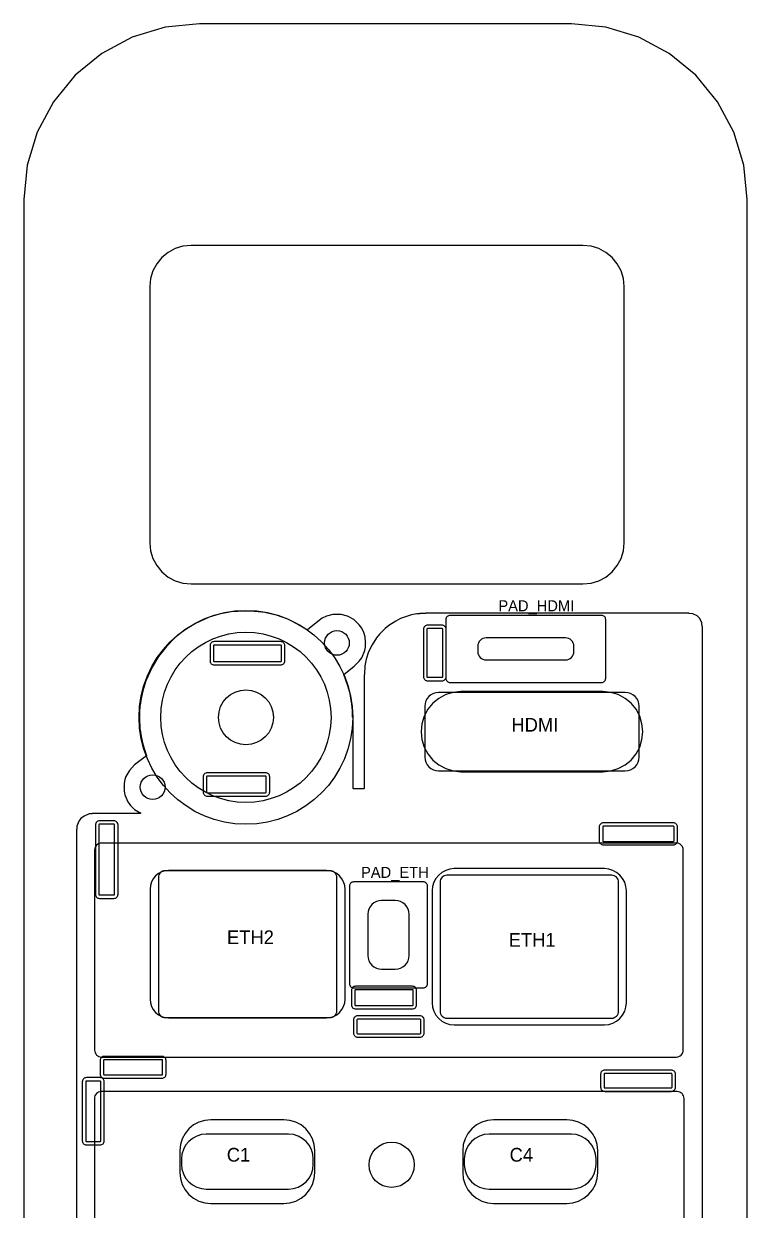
# Model space of a CAD drawing. Header units: metres. Extents: x -9 to 175, y -26 to 159.
# Drawn here: x 26.8 to 79.5, y 72.2 to 158.6 of the extents above; entities that cross this region are included whole.
import ezdxf

# ---------------------------------------------------------------- set-up
doc = ezdxf.new("R2010")
doc.units = ezdxf.units.M
for name, color, linetype in [('FLEX_BUTTON', 6, 'Continuous'), ('FLEX_CUTOUTS', 30, 'Continuous'), ('FLEX_HOLES', 30, 'Continuous'), ('FLEX_LEDS', 2, 'Continuous'), ('FLEX_LIGHT_PADS', 5, 'Continuous'), ('FLEX_OUTLINE', 30, 'Continuous'), ('FLEX_SILVER_FRAMES', 9, 'Continuous'), ('NOTES', 7, 'Continuous'), ('REF_LED_POCKETS', 1, 'Continuous'), ('REF_LIGHT_WINDOWS', 2, 'Continuous'), ('REF_PLATE_OPENINGS', 7, 'Continuous'), ('REF_PLATE_OUTLINE', 7, 'Continuous')]:
    doc.layers.add(name, color=color, linetype=linetype)

msp = doc.modelspace()

# ---------------------------------------------------------------- linework, layer by layer
at = {"layer": 'FLEX_BUTTON'}
for radius in [7.785, 2]:
    msp.add_circle((43.023, 108.111), radius, dxfattribs=at)
at = {"layer": 'FLEX_CUTOUTS'}
for points in [[(71.928, 107.084), (71.872, 107.65), (71.707, 108.194), (71.439, 108.695), (71.079, 109.135), (70.639, 109.495), (70.138, 109.763), (69.594, 109.928), (69.028, 109.984), (58.688, 109.984), (58.122, 109.928), (57.578, 109.763), (57.077, 109.495), (56.637, 109.135), (56.277, 108.695), (56.009, 108.194), (55.844, 107.65), (55.788, 107.084), (55.788, 107.054), (55.844, 106.488), (56.009, 105.944), (56.277, 105.443), (56.637, 105.003), (57.077, 104.643), (57.578, 104.375), (58.122, 104.21), (58.688, 104.154), (69.028, 104.154), (69.594, 104.21), (70.138, 104.375), (70.639, 104.643), (71.079, 105.003), (71.439, 105.443), (71.707, 105.944), (71.872, 106.488), (71.928, 107.054)], [(50.245, 95.61), (50.219, 95.873), (50.142, 96.127), (50.017, 96.36), (49.85, 96.565), (49.645, 96.732), (49.412, 96.857), (49.158, 96.934), (48.895, 96.96), (37.395, 96.96), (37.132, 96.934), (36.878, 96.857), (36.645, 96.732), (36.44, 96.565), (36.273, 96.36), (36.148, 96.127), (36.071, 95.873), (36.045, 95.61), (36.045, 87.58), (36.071, 87.317), (36.148, 87.063), (36.273, 86.83), (36.44, 86.625), (36.645, 86.458), (36.878, 86.333), (37.132, 86.256), (37.395, 86.23), (48.895, 86.23), (49.158, 86.256), (49.412, 86.333), (49.645, 86.458), (49.85, 86.625), (50.017, 86.83), (50.142, 87.063), (50.219, 87.317), (50.245, 87.58)], [(70.734, 95.492), (70.703, 95.804), (70.612, 96.104), (70.464, 96.381), (70.265, 96.623), (70.023, 96.822), (69.746, 96.97), (69.446, 97.061), (69.134, 97.092), (58.194, 97.092), (57.882, 97.061), (57.582, 96.97), (57.305, 96.822), (57.063, 96.623), (56.864, 96.381), (56.716, 96.104), (56.625, 95.804), (56.594, 95.492), (56.594, 87.322), (56.625, 87.01), (56.716, 86.71), (56.864, 86.433), (57.063, 86.191), (57.305, 85.992), (57.582, 85.844), (57.882, 85.753), (58.194, 85.722), (69.134, 85.722), (69.446, 85.753), (69.746, 85.844), (70.023, 85.992), (70.265, 86.191), (70.464, 86.433), (70.612, 86.71), (70.703, 87.01), (70.734, 87.322)], [(48.045, 76.557), (48.002, 76.996), (47.874, 77.418), (47.666, 77.807), (47.386, 78.148), (47.045, 78.428), (46.656, 78.636), (46.234, 78.764), (45.795, 78.807), (40.465, 78.807), (40.026, 78.764), (39.604, 78.636), (39.215, 78.428), (38.874, 78.148), (38.594, 77.807), (38.386, 77.418), (38.258, 76.996), (38.215, 76.557), (38.215, 74.957), (38.258, 74.518), (38.386, 74.096), (38.594, 73.707), (38.874, 73.366), (39.215, 73.086), (39.604, 72.878), (40.026, 72.75), (40.465, 72.707), (45.795, 72.707), (46.234, 72.75), (46.656, 72.878), (47.045, 73.086), (47.386, 73.366), (47.666, 73.707), (47.874, 74.096), (48.002, 74.518), (48.045, 74.957)], [(68.645, 76.557), (68.602, 76.996), (68.474, 77.418), (68.266, 77.807), (67.986, 78.148), (67.645, 78.428), (67.256, 78.636), (66.834, 78.764), (66.395, 78.807), (61.065, 78.807), (60.626, 78.764), (60.204, 78.636), (59.815, 78.428), (59.474, 78.148), (59.194, 77.807), (58.986, 77.418), (58.858, 76.996), (58.815, 76.557), (58.815, 74.957), (58.858, 74.518), (58.986, 74.096), (59.194, 73.707), (59.474, 73.366), (59.815, 73.086), (60.204, 72.878), (60.626, 72.75), (61.065, 72.707), (66.395, 72.707), (66.834, 72.75), (67.256, 72.878), (67.645, 73.086), (67.986, 73.366), (68.266, 73.707), (68.474, 74.096), (68.602, 74.518), (68.645, 74.957)]]:
    msp.add_lwpolyline(points, close=True, dxfattribs=at)
at = {"layer": 'FLEX_HOLES'}
for centre, radius in [((49.653, 113.531), 0.9), ((36.233, 103.031), 0.9), ((53.639, 75.528), 1.65)]:
    msp.add_circle(centre, radius, dxfattribs=at)
at = {"layer": 'FLEX_LEDS'}
for points in [[(57.358, 114.526), (57.357, 114.536), (57.354, 114.545), (57.35, 114.554), (57.343, 114.561), (57.336, 114.568), (57.327, 114.572), (57.318, 114.575), (57.308, 114.576), (56.258, 114.576), (56.248, 114.575), (56.239, 114.572), (56.23, 114.568), (56.223, 114.561), (56.216, 114.554), (56.212, 114.545), (56.209, 114.536), (56.208, 114.526), (56.208, 111.076), (56.209, 111.066), (56.212, 111.057), (56.216, 111.048), (56.223, 111.041), (56.23, 111.034), (56.239, 111.03), (56.248, 111.027), (56.258, 111.026), (57.308, 111.026), (57.318, 111.027), (57.327, 111.03), (57.336, 111.034), (57.343, 111.041), (57.35, 111.048), (57.354, 111.057), (57.357, 111.066), (57.358, 111.076)], [(45.608, 113.326), (45.607, 113.336), (45.604, 113.345), (45.6, 113.354), (45.593, 113.361), (45.586, 113.368), (45.577, 113.372), (45.568, 113.375), (45.558, 113.376), (40.708, 113.376), (40.698, 113.375), (40.689, 113.372), (40.68, 113.368), (40.673, 113.361), (40.666, 113.354), (40.662, 113.345), (40.659, 113.336), (40.658, 113.326), (40.658, 112.226), (40.659, 112.216), (40.662, 112.207), (40.666, 112.198), (40.673, 112.191), (40.68, 112.184), (40.689, 112.18), (40.698, 112.177), (40.708, 112.176), (45.558, 112.176), (45.568, 112.177), (45.577, 112.18), (45.586, 112.184), (45.593, 112.191), (45.6, 112.198), (45.604, 112.207), (45.607, 112.216), (45.608, 112.226)], [(44.508, 103.776), (44.507, 103.786), (44.504, 103.795), (44.5, 103.804), (44.493, 103.811), (44.486, 103.818), (44.477, 103.822), (44.468, 103.825), (44.458, 103.826), (40.208, 103.826), (40.198, 103.825), (40.189, 103.822), (40.18, 103.818), (40.173, 103.811), (40.166, 103.804), (40.162, 103.795), (40.159, 103.786), (40.158, 103.776), (40.158, 102.676), (40.159, 102.666), (40.162, 102.657), (40.166, 102.648), (40.173, 102.641), (40.18, 102.634), (40.189, 102.63), (40.198, 102.627), (40.208, 102.626), (44.458, 102.626), (44.468, 102.627), (44.477, 102.63), (44.486, 102.634), (44.493, 102.641), (44.5, 102.648), (44.504, 102.657), (44.507, 102.666), (44.508, 102.676)], [(33.458, 100.276), (33.457, 100.286), (33.454, 100.295), (33.45, 100.304), (33.443, 100.311), (33.436, 100.318), (33.427, 100.322), (33.418, 100.325), (33.408, 100.326), (32.358, 100.326), (32.348, 100.325), (32.339, 100.322), (32.33, 100.318), (32.323, 100.311), (32.316, 100.304), (32.312, 100.295), (32.309, 100.286), (32.308, 100.276), (32.308, 95.226), (32.309, 95.216), (32.312, 95.207), (32.316, 95.198), (32.323, 95.191), (32.33, 95.184), (32.339, 95.18), (32.348, 95.177), (32.358, 95.176), (33.408, 95.176), (33.418, 95.177), (33.427, 95.18), (33.436, 95.184), (33.443, 95.191), (33.45, 95.198), (33.454, 95.207), (33.457, 95.216), (33.458, 95.226)], [(74.208, 100.126), (74.207, 100.136), (74.204, 100.145), (74.2, 100.154), (74.193, 100.161), (74.186, 100.168), (74.177, 100.172), (74.168, 100.175), (74.158, 100.176), (69.058, 100.176), (69.048, 100.175), (69.039, 100.172), (69.03, 100.168), (69.023, 100.161), (69.016, 100.154), (69.012, 100.145), (69.009, 100.136), (69.008, 100.126), (69.008, 99.126), (69.009, 99.116), (69.012, 99.107), (69.016, 99.098), (69.023, 99.091), (69.03, 99.084), (69.039, 99.08), (69.048, 99.077), (69.058, 99.076), (74.158, 99.076), (74.168, 99.077), (74.177, 99.08), (74.186, 99.084), (74.193, 99.091), (74.2, 99.098), (74.204, 99.107), (74.207, 99.116), (74.208, 99.126)], [(55.208, 88.226), (55.207, 88.236), (55.204, 88.245), (55.2, 88.254), (55.193, 88.261), (55.186, 88.268), (55.177, 88.272), (55.168, 88.275), (55.158, 88.276), (51.008, 88.276), (50.998, 88.275), (50.989, 88.272), (50.98, 88.268), (50.973, 88.261), (50.966, 88.254), (50.962, 88.245), (50.959, 88.236), (50.958, 88.226), (50.958, 87.176), (50.959, 87.166), (50.962, 87.157), (50.966, 87.148), (50.973, 87.141), (50.98, 87.134), (50.989, 87.13), (50.998, 87.127), (51.008, 87.126), (55.158, 87.126), (55.168, 87.127), (55.177, 87.13), (55.186, 87.134), (55.193, 87.141), (55.2, 87.148), (55.204, 87.157), (55.207, 87.166), (55.208, 87.176)], [(55.758, 86.076), (55.757, 86.086), (55.754, 86.095), (55.75, 86.104), (55.743, 86.111), (55.736, 86.118), (55.727, 86.122), (55.718, 86.125), (55.708, 86.126), (51.158, 86.126), (51.148, 86.125), (51.139, 86.122), (51.13, 86.118), (51.123, 86.111), (51.116, 86.104), (51.112, 86.095), (51.109, 86.086), (51.108, 86.076), (51.108, 85.126), (51.109, 85.116), (51.112, 85.107), (51.116, 85.098), (51.123, 85.091), (51.13, 85.084), (51.139, 85.08), (51.148, 85.077), (51.158, 85.076), (55.708, 85.076), (55.718, 85.077), (55.727, 85.08), (55.736, 85.084), (55.743, 85.091), (55.75, 85.098), (55.754, 85.107), (55.757, 85.116), (55.758, 85.126)], [(36.958, 83.126), (36.957, 83.136), (36.954, 83.145), (36.95, 83.154), (36.943, 83.161), (36.936, 83.168), (36.927, 83.172), (36.918, 83.175), (36.908, 83.176), (32.708, 83.176), (32.698, 83.175), (32.689, 83.172), (32.68, 83.168), (32.673, 83.161), (32.666, 83.154), (32.662, 83.145), (32.659, 83.136), (32.658, 83.126), (32.658, 82.126), (32.659, 82.116), (32.662, 82.107), (32.666, 82.098), (32.673, 82.091), (32.68, 82.084), (32.689, 82.08), (32.698, 82.077), (32.708, 82.076), (36.908, 82.076), (36.918, 82.077), (36.927, 82.08), (36.936, 82.084), (36.943, 82.091), (36.95, 82.098), (36.954, 82.107), (36.957, 82.116), (36.958, 82.126)], [(74.058, 82.126), (74.057, 82.136), (74.054, 82.145), (74.05, 82.154), (74.043, 82.161), (74.036, 82.168), (74.027, 82.172), (74.018, 82.175), (74.008, 82.176), (69.158, 82.176), (69.148, 82.175), (69.139, 82.172), (69.13, 82.168), (69.123, 82.161), (69.116, 82.154), (69.112, 82.145), (69.109, 82.136), (69.108, 82.126), (69.108, 81.176), (69.109, 81.166), (69.112, 81.157), (69.116, 81.148), (69.123, 81.141), (69.13, 81.134), (69.139, 81.13), (69.148, 81.127), (69.158, 81.126), (74.008, 81.126), (74.018, 81.127), (74.027, 81.13), (74.036, 81.134), (74.043, 81.141), (74.05, 81.148), (74.054, 81.157), (74.057, 81.166), (74.058, 81.176)], [(32.458, 81.576), (32.457, 81.586), (32.454, 81.595), (32.45, 81.604), (32.443, 81.611), (32.436, 81.618), (32.427, 81.622), (32.418, 81.625), (32.408, 81.626), (31.408, 81.626), (31.398, 81.625), (31.389, 81.622), (31.38, 81.618), (31.373, 81.611), (31.366, 81.604), (31.362, 81.595), (31.359, 81.586), (31.358, 81.576), (31.358, 77.276), (31.359, 77.266), (31.362, 77.257), (31.366, 77.248), (31.373, 77.241), (31.38, 77.234), (31.389, 77.23), (31.398, 77.227), (31.408, 77.226), (32.408, 77.226), (32.418, 77.227), (32.427, 77.23), (32.436, 77.234), (32.443, 77.241), (32.45, 77.248), (32.454, 77.257), (32.457, 77.266), (32.458, 77.276)]]:
    msp.add_lwpolyline(points, close=True, dxfattribs=at)
at = {"layer": 'FLEX_LIGHT_PADS'}
for points in [[(69.23, 115.234), (69.224, 115.293), (69.207, 115.349), (69.179, 115.401), (69.142, 115.446), (69.097, 115.483), (69.045, 115.511), (68.989, 115.528), (68.93, 115.534), (57.89, 115.534), (57.831, 115.528), (57.775, 115.511), (57.723, 115.483), (57.678, 115.446), (57.641, 115.401), (57.613, 115.349), (57.596, 115.293), (57.59, 115.234), (57.59, 110.954), (57.596, 110.895), (57.613, 110.839), (57.641, 110.787), (57.678, 110.742), (57.723, 110.705), (57.775, 110.677), (57.831, 110.66), (57.89, 110.654), (68.93, 110.654), (68.989, 110.66), (69.045, 110.677), (69.097, 110.705), (69.142, 110.742), (69.179, 110.787), (69.207, 110.839), (69.224, 110.895), (69.23, 110.954)], [(56.251, 95.822), (56.245, 95.881), (56.228, 95.937), (56.2, 95.989), (56.163, 96.034), (56.118, 96.071), (56.066, 96.099), (56.01, 96.116), (55.951, 96.122), (50.861, 96.122), (50.802, 96.116), (50.746, 96.099), (50.694, 96.071), (50.649, 96.034), (50.612, 95.989), (50.584, 95.937), (50.567, 95.881), (50.561, 95.822), (50.561, 88.712), (50.567, 88.653), (50.584, 88.597), (50.612, 88.545), (50.649, 88.5), (50.694, 88.463), (50.746, 88.435), (50.802, 88.418), (50.861, 88.412), (55.951, 88.412), (56.01, 88.418), (56.066, 88.435), (56.118, 88.463), (56.163, 88.5), (56.2, 88.545), (56.228, 88.597), (56.245, 88.653), (56.251, 88.712)]]:
    msp.add_lwpolyline(points, close=True, dxfattribs=at)
at = {"layer": 'FLEX_OUTLINE'}
msp.add_lwpolyline([(76.283, 23.401), (76.283, 114.701), (76.258, 114.726), (76.233, 115.001), (76.083, 115.301), (75.883, 115.501), (75.583, 115.651), (75.308, 115.676), (75.283, 115.701), (56.133, 115.701), (56.108, 115.676), (55.683, 115.676), (55.658, 115.651), (55.483, 115.651), (55.083, 115.576), (54.283, 115.301), (53.933, 115.126), (53.433, 114.801), (53.158, 114.576), (52.758, 114.176), (52.533, 113.901), (52.208, 113.401), (51.958, 112.876), (51.783, 112.351), (51.683, 111.851), (51.658, 111.226), (51.633, 111.201), (51.633, 102.926), (51.608, 102.901), (50.858, 102.901), (50.833, 102.926), (50.833, 108.101), (50.783, 108.126), (50.783, 108.701), (50.758, 108.726), (50.733, 109.176), (50.708, 109.201), (50.608, 109.851), (50.458, 110.401), (50.158, 111.226), (50.908, 111.826), (51.283, 112.201), (51.458, 112.451), (51.683, 112.976), (51.733, 113.226), (51.733, 113.501), (51.758, 113.526), (51.733, 113.551), (51.708, 113.976), (51.608, 114.301), (51.458, 114.601), (51.283, 114.851), (50.883, 115.226), (50.433, 115.476), (49.958, 115.601), (49.683, 115.601), (49.658, 115.626), (49.633, 115.601), (49.358, 115.601), (48.883, 115.476), (48.583, 115.326), (48.258, 115.101), (47.508, 114.476), (47.458, 114.476), (46.933, 114.826), (46.083, 115.251), (45.333, 115.526), (44.408, 115.751), (43.933, 115.801), (43.908, 115.826), (43.658, 115.826), (43.633, 115.851), (43.058, 115.851), (43.033, 115.876), (43.008, 115.851), (42.433, 115.851), (42.408, 115.826), (41.958, 115.801), (41.083, 115.626), (40.358, 115.401), (39.358, 114.951), (38.583, 114.476), (37.858, 113.901), (37.233, 113.276), (36.658, 112.551), (36.183, 111.776), (35.733, 110.776), (35.508, 110.051), (35.383, 109.476), (35.333, 109.001), (35.308, 108.976), (35.308, 108.726), (35.283, 108.701), (35.283, 108.126), (35.258, 108.101), (35.283, 108.076), (35.308, 107.226), (35.333, 107.201), (35.383, 106.726), (35.508, 106.151), (35.783, 105.301), (34.908, 104.651), (34.533, 104.251), (34.283, 103.801), (34.208, 103.576), (34.158, 103.326), (34.158, 103.051), (34.133, 103.026), (34.158, 103.001), (34.158, 102.726), (34.208, 102.476), (34.433, 101.951), (34.608, 101.701), (34.908, 101.401), (35.358, 101.126), (35.333, 101.101), (31.833, 101.101), (31.808, 101.076), (31.608, 101.076), (31.233, 100.926), (31.008, 100.751), (30.858, 100.551), (30.708, 100.176), (30.708, 99.976), (30.683, 99.951), (30.683, 47.151)], dxfattribs=at)
at = {"layer": 'FLEX_SILVER_FRAMES'}
msp.add_lwpolyline([(74.876, 98.454), (74.866, 98.552), (74.838, 98.645), (74.792, 98.732), (74.73, 98.808), (74.654, 98.87), (74.567, 98.916), (74.474, 98.944), (74.376, 98.954), (32.506, 98.954), (32.408, 98.944), (32.315, 98.916), (32.228, 98.87), (32.152, 98.808), (32.09, 98.732), (32.044, 98.645), (32.016, 98.552), (32.006, 98.454), (32.006, 83.874), (32.016, 83.776), (32.044, 83.683), (32.09, 83.596), (32.152, 83.52), (32.228, 83.458), (32.315, 83.412), (32.408, 83.384), (32.506, 83.374), (74.376, 83.374), (74.474, 83.384), (74.567, 83.412), (74.654, 83.458), (74.73, 83.52), (74.792, 83.596), (74.838, 83.683), (74.866, 83.776), (74.876, 83.874)], close=True, dxfattribs=at)
msp.add_lwpolyline([(74.934, 50.874), (74.934, 80.354), (74.924, 80.452), (74.896, 80.545), (74.85, 80.632), (74.788, 80.708), (74.712, 80.77), (74.625, 80.816), (74.532, 80.844), (74.434, 80.854), (32.484, 80.854), (32.386, 80.844), (32.293, 80.816), (32.206, 80.77), (32.13, 80.708), (32.068, 80.632), (32.022, 80.545), (31.994, 80.452), (31.984, 80.354), (31.984, 50.874)], dxfattribs=at)
at = {"layer": 'REF_LED_POCKETS'}
for points in [[(57.608, 114.526), (57.602, 114.585), (57.585, 114.641), (57.557, 114.693), (57.52, 114.738), (57.475, 114.775), (57.423, 114.803), (57.367, 114.82), (57.308, 114.826), (56.258, 114.826), (56.199, 114.82), (56.143, 114.803), (56.091, 114.775), (56.046, 114.738), (56.009, 114.693), (55.981, 114.641), (55.964, 114.585), (55.958, 114.526), (55.958, 111.076), (55.964, 111.017), (55.981, 110.961), (56.009, 110.909), (56.046, 110.864), (56.091, 110.827), (56.143, 110.799), (56.199, 110.782), (56.258, 110.776), (57.308, 110.776), (57.367, 110.782), (57.423, 110.799), (57.475, 110.827), (57.52, 110.864), (57.557, 110.909), (57.585, 110.961), (57.602, 111.017), (57.608, 111.076)], [(45.858, 113.326), (45.852, 113.385), (45.835, 113.441), (45.807, 113.493), (45.77, 113.538), (45.725, 113.575), (45.673, 113.603), (45.617, 113.62), (45.558, 113.626), (40.708, 113.626), (40.649, 113.62), (40.593, 113.603), (40.541, 113.575), (40.496, 113.538), (40.459, 113.493), (40.431, 113.441), (40.414, 113.385), (40.408, 113.326), (40.408, 112.226), (40.414, 112.167), (40.431, 112.111), (40.459, 112.059), (40.496, 112.014), (40.541, 111.977), (40.593, 111.949), (40.649, 111.932), (40.708, 111.926), (45.558, 111.926), (45.617, 111.932), (45.673, 111.949), (45.725, 111.977), (45.77, 112.014), (45.807, 112.059), (45.835, 112.111), (45.852, 112.167), (45.858, 112.226)], [(44.758, 103.776), (44.752, 103.835), (44.735, 103.891), (44.707, 103.943), (44.67, 103.988), (44.625, 104.025), (44.573, 104.053), (44.517, 104.07), (44.458, 104.076), (40.208, 104.076), (40.149, 104.07), (40.093, 104.053), (40.041, 104.025), (39.996, 103.988), (39.959, 103.943), (39.931, 103.891), (39.914, 103.835), (39.908, 103.776), (39.908, 102.676), (39.914, 102.617), (39.931, 102.561), (39.959, 102.509), (39.996, 102.464), (40.041, 102.427), (40.093, 102.399), (40.149, 102.382), (40.208, 102.376), (44.458, 102.376), (44.517, 102.382), (44.573, 102.399), (44.625, 102.427), (44.67, 102.464), (44.707, 102.509), (44.735, 102.561), (44.752, 102.617), (44.758, 102.676)], [(33.708, 100.276), (33.702, 100.335), (33.685, 100.391), (33.657, 100.443), (33.62, 100.488), (33.575, 100.525), (33.523, 100.553), (33.467, 100.57), (33.408, 100.576), (32.358, 100.576), (32.299, 100.57), (32.243, 100.553), (32.191, 100.525), (32.146, 100.488), (32.109, 100.443), (32.081, 100.391), (32.064, 100.335), (32.058, 100.276), (32.058, 95.226), (32.064, 95.167), (32.081, 95.111), (32.109, 95.059), (32.146, 95.014), (32.191, 94.977), (32.243, 94.949), (32.299, 94.932), (32.358, 94.926), (33.408, 94.926), (33.467, 94.932), (33.523, 94.949), (33.575, 94.977), (33.62, 95.014), (33.657, 95.059), (33.685, 95.111), (33.702, 95.167), (33.708, 95.226)], [(74.458, 100.126), (74.452, 100.185), (74.435, 100.241), (74.407, 100.293), (74.37, 100.338), (74.325, 100.375), (74.273, 100.403), (74.217, 100.42), (74.158, 100.426), (69.058, 100.426), (68.999, 100.42), (68.943, 100.403), (68.891, 100.375), (68.846, 100.338), (68.809, 100.293), (68.781, 100.241), (68.764, 100.185), (68.758, 100.126), (68.758, 99.126), (68.764, 99.067), (68.781, 99.011), (68.809, 98.959), (68.846, 98.914), (68.891, 98.877), (68.943, 98.849), (68.999, 98.832), (69.058, 98.826), (74.158, 98.826), (74.217, 98.832), (74.273, 98.849), (74.325, 98.877), (74.37, 98.914), (74.407, 98.959), (74.435, 99.011), (74.452, 99.067), (74.458, 99.126)], [(55.458, 88.226), (55.452, 88.285), (55.435, 88.341), (55.407, 88.393), (55.37, 88.438), (55.325, 88.475), (55.273, 88.503), (55.217, 88.52), (55.158, 88.526), (51.008, 88.526), (50.949, 88.52), (50.893, 88.503), (50.841, 88.475), (50.796, 88.438), (50.759, 88.393), (50.731, 88.341), (50.714, 88.285), (50.708, 88.226), (50.708, 87.176), (50.714, 87.117), (50.731, 87.061), (50.759, 87.009), (50.796, 86.964), (50.841, 86.927), (50.893, 86.899), (50.949, 86.882), (51.008, 86.876), (55.158, 86.876), (55.217, 86.882), (55.273, 86.899), (55.325, 86.927), (55.37, 86.964), (55.407, 87.009), (55.435, 87.061), (55.452, 87.117), (55.458, 87.176)], [(56.008, 86.076), (56.002, 86.135), (55.985, 86.191), (55.957, 86.243), (55.92, 86.288), (55.875, 86.325), (55.823, 86.353), (55.767, 86.37), (55.708, 86.376), (51.158, 86.376), (51.099, 86.37), (51.043, 86.353), (50.991, 86.325), (50.946, 86.288), (50.909, 86.243), (50.881, 86.191), (50.864, 86.135), (50.858, 86.076), (50.858, 85.126), (50.864, 85.067), (50.881, 85.011), (50.909, 84.959), (50.946, 84.914), (50.991, 84.877), (51.043, 84.849), (51.099, 84.832), (51.158, 84.826), (55.708, 84.826), (55.767, 84.832), (55.823, 84.849), (55.875, 84.877), (55.92, 84.914), (55.957, 84.959), (55.985, 85.011), (56.002, 85.067), (56.008, 85.126)], [(37.208, 83.126), (37.202, 83.185), (37.185, 83.241), (37.157, 83.293), (37.12, 83.338), (37.075, 83.375), (37.023, 83.403), (36.967, 83.42), (36.908, 83.426), (32.708, 83.426), (32.649, 83.42), (32.593, 83.403), (32.541, 83.375), (32.496, 83.338), (32.459, 83.293), (32.431, 83.241), (32.414, 83.185), (32.408, 83.126), (32.408, 82.126), (32.414, 82.067), (32.431, 82.011), (32.459, 81.959), (32.496, 81.914), (32.541, 81.877), (32.593, 81.849), (32.649, 81.832), (32.708, 81.826), (36.908, 81.826), (36.967, 81.832), (37.023, 81.849), (37.075, 81.877), (37.12, 81.914), (37.157, 81.959), (37.185, 82.011), (37.202, 82.067), (37.208, 82.126)], [(74.308, 82.126), (74.302, 82.185), (74.285, 82.241), (74.257, 82.293), (74.22, 82.338), (74.175, 82.375), (74.123, 82.403), (74.067, 82.42), (74.008, 82.426), (69.158, 82.426), (69.099, 82.42), (69.043, 82.403), (68.991, 82.375), (68.946, 82.338), (68.909, 82.293), (68.881, 82.241), (68.864, 82.185), (68.858, 82.126), (68.858, 81.176), (68.864, 81.117), (68.881, 81.061), (68.909, 81.009), (68.946, 80.964), (68.991, 80.927), (69.043, 80.899), (69.099, 80.882), (69.158, 80.876), (74.008, 80.876), (74.067, 80.882), (74.123, 80.899), (74.175, 80.927), (74.22, 80.964), (74.257, 81.009), (74.285, 81.061), (74.302, 81.117), (74.308, 81.176)], [(32.708, 81.576), (32.702, 81.635), (32.685, 81.691), (32.657, 81.743), (32.62, 81.788), (32.575, 81.825), (32.523, 81.853), (32.467, 81.87), (32.408, 81.876), (31.408, 81.876), (31.349, 81.87), (31.293, 81.853), (31.241, 81.825), (31.196, 81.788), (31.159, 81.743), (31.131, 81.691), (31.114, 81.635), (31.108, 81.576), (31.108, 77.276), (31.114, 77.217), (31.131, 77.161), (31.159, 77.109), (31.196, 77.064), (31.241, 77.027), (31.293, 76.999), (31.349, 76.982), (31.408, 76.976), (32.408, 76.976), (32.467, 76.982), (32.523, 76.999), (32.575, 77.027), (32.62, 77.064), (32.657, 77.109), (32.685, 77.161), (32.702, 77.217), (32.708, 77.276)]]:
    msp.add_lwpolyline(points, close=True, dxfattribs=at)
at = {"layer": 'REF_LIGHT_WINDOWS'}
for points in [[(66.91, 113.294), (66.898, 113.411), (66.864, 113.524), (66.809, 113.627), (66.734, 113.718), (66.643, 113.793), (66.54, 113.848), (66.427, 113.882), (66.31, 113.894), (60.51, 113.894), (60.393, 113.882), (60.28, 113.848), (60.177, 113.793), (60.086, 113.718), (60.011, 113.627), (59.956, 113.524), (59.922, 113.411), (59.91, 113.294), (59.91, 112.894), (59.922, 112.777), (59.956, 112.664), (60.011, 112.561), (60.086, 112.47), (60.177, 112.395), (60.28, 112.34), (60.393, 112.306), (60.51, 112.294), (66.31, 112.294), (66.427, 112.306), (66.54, 112.34), (66.643, 112.395), (66.734, 112.47), (66.809, 112.561), (66.864, 112.664), (66.898, 112.777), (66.91, 112.894)], [(54.906, 93.767), (54.887, 93.962), (54.83, 94.15), (54.737, 94.323), (54.613, 94.474), (54.462, 94.598), (54.289, 94.691), (54.101, 94.748), (53.906, 94.767), (52.906, 94.767), (52.711, 94.748), (52.523, 94.691), (52.35, 94.598), (52.199, 94.474), (52.075, 94.323), (51.982, 94.15), (51.925, 93.962), (51.906, 93.767), (51.906, 90.767), (51.925, 90.572), (51.982, 90.384), (52.075, 90.211), (52.199, 90.06), (52.35, 89.936), (52.523, 89.843), (52.711, 89.786), (52.906, 89.767), (53.906, 89.767), (54.101, 89.786), (54.289, 89.843), (54.462, 89.936), (54.613, 90.06), (54.737, 90.211), (54.83, 90.384), (54.887, 90.572), (54.906, 90.767)]]:
    msp.add_lwpolyline(points, close=True, dxfattribs=at)
at = {"layer": 'REF_PLATE_OPENINGS'}
for points in [[(70.575, 139.475), (70.517, 140.06), (70.347, 140.623), (70.069, 141.142), (69.696, 141.596), (69.242, 141.969), (68.723, 142.247), (68.16, 142.417), (67.575, 142.475), (39.025, 142.475), (38.44, 142.417), (37.877, 142.247), (37.358, 141.969), (36.904, 141.596), (36.531, 141.142), (36.253, 140.623), (36.083, 140.06), (36.025, 139.475), (36.025, 120.825), (36.083, 120.24), (36.253, 119.677), (36.531, 119.158), (36.904, 118.704), (37.358, 118.331), (37.877, 118.053), (38.44, 117.883), (39.025, 117.825), (67.575, 117.825), (68.16, 117.883), (68.723, 118.053), (69.242, 118.331), (69.696, 118.704), (70.069, 119.158), (70.347, 119.677), (70.517, 120.24), (70.575, 120.825)], [(71.658, 108.919), (71.639, 109.114), (71.582, 109.302), (71.489, 109.475), (71.365, 109.626), (71.214, 109.75), (71.041, 109.843), (70.853, 109.9), (70.658, 109.919), (57.058, 109.919), (56.863, 109.9), (56.675, 109.843), (56.502, 109.75), (56.351, 109.626), (56.227, 109.475), (56.134, 109.302), (56.077, 109.114), (56.058, 108.919), (56.058, 105.219), (56.077, 105.024), (56.134, 104.836), (56.227, 104.663), (56.351, 104.512), (56.502, 104.388), (56.675, 104.295), (56.863, 104.238), (57.058, 104.219), (70.658, 104.219), (70.853, 104.238), (71.041, 104.295), (71.214, 104.388), (71.365, 104.512), (71.489, 104.663), (71.582, 104.836), (71.639, 105.024), (71.658, 105.219)], [(49.645, 96.445), (49.635, 96.543), (49.607, 96.636), (49.561, 96.723), (49.499, 96.799), (49.423, 96.861), (49.336, 96.907), (49.243, 96.935), (49.145, 96.945), (37.145, 96.945), (37.047, 96.935), (36.954, 96.907), (36.867, 96.861), (36.791, 96.799), (36.729, 96.723), (36.683, 96.636), (36.655, 96.543), (36.645, 96.445), (36.645, 86.745), (36.655, 86.647), (36.683, 86.554), (36.729, 86.467), (36.791, 86.391), (36.867, 86.329), (36.954, 86.283), (37.047, 86.255), (37.145, 86.245), (49.145, 86.245), (49.243, 86.255), (49.336, 86.283), (49.423, 86.329), (49.499, 86.391), (49.561, 86.467), (49.607, 86.554), (49.635, 86.647), (49.645, 86.745)], [(70.164, 96.107), (70.154, 96.205), (70.126, 96.298), (70.08, 96.385), (70.018, 96.461), (69.942, 96.523), (69.855, 96.569), (69.762, 96.597), (69.664, 96.607), (57.664, 96.607), (57.566, 96.597), (57.473, 96.569), (57.386, 96.523), (57.31, 96.461), (57.248, 96.385), (57.202, 96.298), (57.174, 96.205), (57.164, 96.107), (57.164, 86.707), (57.174, 86.609), (57.202, 86.516), (57.248, 86.429), (57.31, 86.353), (57.386, 86.291), (57.473, 86.245), (57.566, 86.217), (57.664, 86.207), (69.664, 86.207), (69.762, 86.217), (69.855, 86.245), (69.942, 86.291), (70.018, 86.353), (70.08, 86.429), (70.126, 86.516), (70.154, 86.609), (70.164, 86.707)], [(47.93, 75.957), (47.895, 76.308), (47.793, 76.646), (47.627, 76.957), (47.403, 77.23), (47.13, 77.454), (46.819, 77.62), (46.481, 77.722), (46.13, 77.757), (40.13, 77.757), (39.779, 77.722), (39.441, 77.62), (39.13, 77.454), (38.857, 77.23), (38.633, 76.957), (38.467, 76.646), (38.365, 76.308), (38.33, 75.957), (38.33, 75.557), (38.365, 75.206), (38.467, 74.868), (38.633, 74.557), (38.857, 74.284), (39.13, 74.06), (39.441, 73.894), (39.779, 73.792), (40.13, 73.757), (46.13, 73.757), (46.481, 73.792), (46.819, 73.894), (47.13, 74.06), (47.403, 74.284), (47.627, 74.557), (47.793, 74.868), (47.895, 75.206), (47.93, 75.557)], [(68.53, 75.957), (68.495, 76.308), (68.393, 76.646), (68.227, 76.957), (68.003, 77.23), (67.73, 77.454), (67.419, 77.62), (67.081, 77.722), (66.73, 77.757), (60.73, 77.757), (60.379, 77.722), (60.041, 77.62), (59.73, 77.454), (59.457, 77.23), (59.233, 76.957), (59.067, 76.646), (58.965, 76.308), (58.93, 75.957), (58.93, 75.557), (58.965, 75.206), (59.067, 74.868), (59.233, 74.557), (59.457, 74.284), (59.73, 74.06), (60.041, 73.894), (60.379, 73.792), (60.73, 73.757), (66.73, 73.757), (67.081, 73.792), (67.419, 73.894), (67.73, 74.06), (68.003, 74.284), (68.227, 74.557), (68.393, 74.868), (68.495, 75.206), (68.53, 75.557)]]:
    msp.add_lwpolyline(points, close=True, dxfattribs=at)
msp.add_circle((43.023, 108.111), 6.2, dxfattribs=at)
at = {"layer": 'REF_PLATE_OUTLINE'}
msp.add_lwpolyline([(79.54, 8.32), (79.54, 145.82), (79.294, 148.317), (78.566, 150.718), (77.383, 152.931), (75.791, 154.871), (73.851, 156.463), (71.638, 157.646), (69.237, 158.374), (66.74, 158.62), (39.64, 158.62), (37.143, 158.374), (34.742, 157.646), (32.529, 156.463), (30.589, 154.871), (28.997, 152.931), (27.814, 150.718), (27.086, 148.317), (26.84, 145.82), (26.84, 8.32)], dxfattribs=at)

# ---------------------------------------------------------------- texts
at = {"layer": 'NOTES'}
for s, height, p in [('PAD_HDMI', 0.8, (61.41, 115.834)), ('HDMI', 1, (62.358, 107.069)), ('PAD_ETH', 0.8, (51.406, 96.422)), ('ETH2', 1, (41.645, 91.595)), ('ETH1', 1, (62.164, 91.407)), ('C1', 1, (41.63, 75.757)), ('C4', 1, (62.23, 75.757))]:
    msp.add_text(s, height=height, dxfattribs=at).set_placement(p)

doc.saveas('drawing.dxf')
